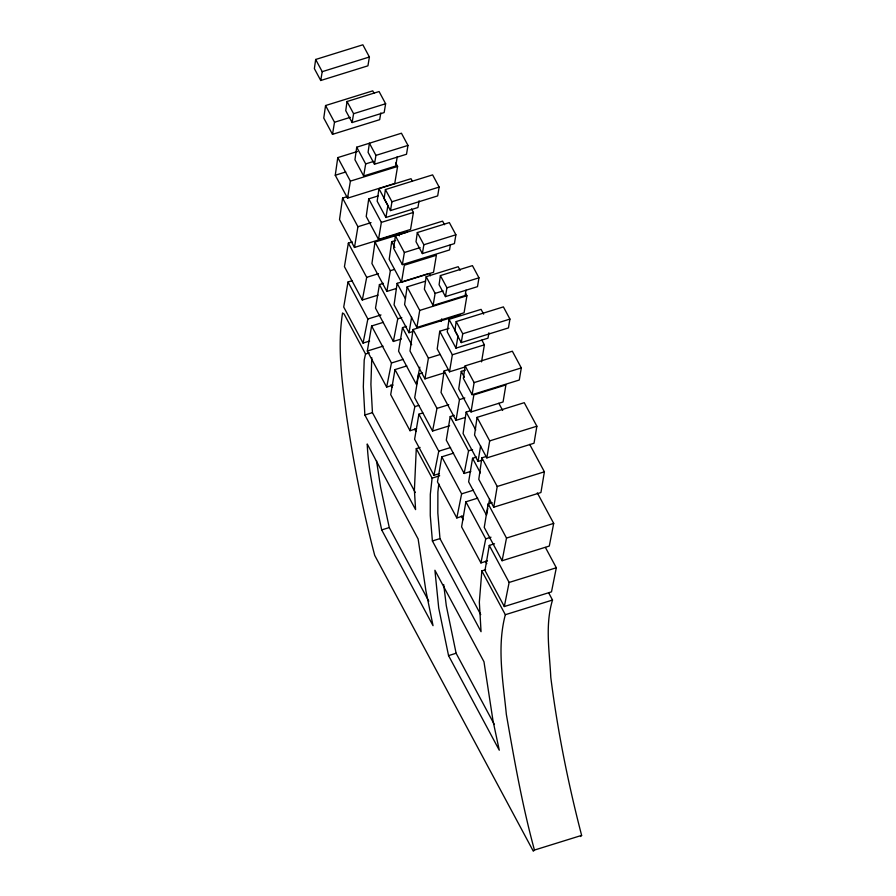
<?xml version="1.0" encoding="UTF-8"?>
<svg xmlns="http://www.w3.org/2000/svg" width="896" height="896" viewBox="0 0 896 896"><rect width="100%" height="100%" fill="white"/><g stroke="black" fill="none" stroke-linecap="round" stroke-linejoin="round"><path stroke-width="1.34" d="M371.773 357.672L370.91 384.474L372.445 412.653L415.262 492.509M420.067 447.44L416.282 448.627L414.4 490.067L415.587 509.611L364.862 415.016L363.328 386.826L364.202 360.024L365.546 354.01L344.12 314.048L342.541 312.973C337.254 347.077 341.992 381.506 346.472 415.397C353.371 462.515 362.622 509.309 374.707 555.386L533.322 851.2L534.442 850.069L581.627 835.397C568.154 783.462 557.536 730.654 550.794 677.41C549.562 651.65 544.858 625.218 552.518 600.04L548.61 592.738M485.621 569.71L481.835 570.886L479.338 602.134L481.051 631.691L432.398 540.96L430.259 515.402L430.304 494.379L432.107 478.139L416.282 448.627M438.782 483.907L437.886 492.027L437.83 513.05L439.981 538.608L480.738 614.622M315.672 59.472L314.373 68.622L320.734 80.494L367.931 65.822L369.398 56.997L362.858 44.8L315.672 59.472L322.213 71.669L320.734 80.494M374.024 93.251L372.747 90.866L325.55 105.538L323.77 118.07L332.494 134.344L379.68 119.672L380.811 112.952M395.696 162.926L397.589 166.454L394.744 183.49L347.547 198.162L335.261 175.246L337.781 157.595L357.437 151.48M347.043 101.506L345.744 110.656L352.117 122.539L384.16 112.571L385.627 103.746L379.086 91.549L347.043 101.506L353.584 113.702L352.117 122.539M347.816 196.448L342.574 198.083L339.517 219.565L354.469 247.453L401.654 232.781M374.461 164.214L375.939 155.378L369.398 143.192L368.088 152.331L374.461 164.214L406.504 154.246L407.982 145.421L401.442 133.224L356.72 147.19L354.939 159.723L363.664 175.997L395.707 166.029L397.275 156.621M378.09 195.944L368.738 198.856L366.218 216.507L378.515 239.422L410.558 229.454L413.403 212.419L411.51 208.891M412.294 181.104L411.006 178.707L378.963 188.675L377.182 201.208L385.907 217.47L417.95 207.514L419.07 200.794M407.03 232.098L374.987 242.054L371.93 263.536L386.882 291.424L396.222 288.512M385.414 189.549L384.115 198.699L390.477 210.571L437.674 195.899L439.152 187.074L432.611 174.877L385.414 189.549L391.955 201.746L390.477 210.571M395.718 240.453L391.709 241.696L389.189 259.347L401.486 282.262L433.53 272.294L436.374 255.259L404.331 265.227L401.486 282.262M444.517 224.717L442.59 221.133L395.405 235.805L393.624 248.338L402.338 264.611L449.534 249.939L450.43 244.563M427.84 273.795L397.13 283.349L394.072 304.83L409.024 332.718L413.022 331.464M425.454 281.187L407.109 286.888L404.589 304.539L416.875 327.454L464.072 312.782L466.917 295.747L465.651 293.395M417.312 232.557L416.013 241.696L422.374 253.579L454.418 243.611L455.896 234.786L449.355 222.589L417.312 232.557L423.853 244.754L422.374 253.579M460.242 314.843L413.045 329.515L409.987 350.997L424.939 378.874L444.595 372.77M460.118 270.301L458.203 266.717L426.16 276.685L424.368 289.218L433.093 305.48L465.136 295.523L466.032 290.147M440.384 275.587L439.085 284.738L445.458 296.61L477.501 286.653L478.968 277.816L472.427 265.63L440.384 275.587L446.925 287.784L445.458 296.61M449.075 328.35L439.734 331.251L437.214 348.902L449.501 371.818L465.528 366.834M483.627 314.138L481.074 309.366L449.03 319.334L447.238 331.867L455.963 348.13L488.006 338.173L488.902 332.797M448.112 369.723L444.114 370.966L441.045 392.448L455.997 420.336L465.349 417.424M456.198 321.563L454.899 330.702L461.261 342.586L508.458 327.914L509.936 319.088L503.395 306.891L456.198 321.563L462.739 333.76L461.261 342.586M465.248 370.138L461.25 371.381L458.73 389.032L471.016 411.947L503.059 401.979L505.904 384.944L473.861 394.912L471.016 411.947M465.147 365.882L463.366 378.414L472.091 394.688L519.277 380.016L521.304 367.92L512.344 351.21L465.147 365.882L474.107 382.592L472.091 394.688M471.486 410.402L466.144 412.059L463.086 433.541L478.038 461.429L482.048 460.186M477.064 417.357L474.544 434.997L486.83 457.912L534.027 443.24L536.872 426.216L524.25 402.685L477.064 417.357L489.675 440.888L486.83 457.912M485.789 456.624L481.858 457.845L478.789 479.326L493.752 507.203L540.938 492.531L544.398 471.811L529.682 444.36M332.494 134.344L334.51 122.248L325.55 105.538M347.547 198.162L350.392 181.126L337.781 157.595M352.285 241.909L348.354 243.13L344.434 266.683L362.298 300.003L378.034 295.109M363.664 175.997L365.68 163.901L356.72 147.19M354.469 247.453L357.93 226.722L342.574 198.083M378.515 239.422L381.36 222.387L368.738 198.856M385.907 217.47L387.923 205.386L378.963 188.675M383.421 283.338L379.422 284.581L375.502 308.134L393.366 341.454L401.374 338.968M386.882 291.424L390.342 270.693L374.987 242.054M402.338 264.611L404.365 252.515L395.405 235.805M406.504 326.379L402.494 327.622L398.574 351.176L416.438 384.485L419.81 367.158M409.024 332.718L411.622 317.162M416.875 327.454L419.72 310.419L407.109 286.888M422.554 372.949L418.622 374.17L414.702 397.723L432.566 431.043L449.613 425.746M433.093 305.48L435.12 293.395L426.16 276.685M424.939 378.874L428.4 358.154L413.045 329.515M441.28 321.451L441.717 318.864M449.501 371.818L452.346 354.782L439.734 331.251M455.963 348.13L457.979 336.034L449.03 319.334M454.205 415.352L450.206 416.595L446.286 440.149L464.15 473.469L470.826 471.397M455.997 420.336L459.469 399.605L444.114 370.966M481.544 361.861L484.389 344.826L481.869 340.11M476.56 457.027L472.55 458.27L468.63 481.824L486.494 515.144L487.794 508.48M478.038 461.429L480.637 445.883M492.094 502.634L488.152 503.854L484.243 527.408L502.107 560.728L549.293 546.056L553.694 523.398L537.309 492.856M493.752 507.203L497.213 486.483L481.858 457.845M351.949 280.75L348.018 281.982L343.717 307.037L363.059 343.09L369.611 341.062M393.198 385.067L386.646 387.094L367.315 351.042L371.605 325.987L383.41 322.314M406.795 365.926L394.99 369.6L390.701 394.654L410.032 430.718L416.595 428.68M422.834 412.966L418.902 414.187L414.613 439.242L433.944 475.306L439.186 473.67M453.566 453.163L441.773 456.837L437.472 481.891L456.814 517.944L463.366 515.917M477.68 498.142L465.886 501.805L461.597 526.87L480.928 562.923L487.48 560.885M494.514 543.794L489.272 545.418L484.982 570.483L504.314 606.536L551.499 591.864L556.315 567.773L545.429 547.467M362.298 300.003L366.699 277.346L348.354 243.13M393.366 341.454L397.768 318.797L379.422 284.581M432.566 431.043L436.968 408.386L418.622 374.17M464.15 473.469L468.552 450.811L450.206 416.595M488.309 505.814L489.608 499.15M502.107 560.728L506.498 538.07L488.152 503.854M363.059 343.09L367.864 318.998L348.018 281.982M386.646 387.094L391.462 363.003L371.605 325.987M410.032 430.718L414.848 406.627L394.99 369.6M433.944 475.306L438.76 451.214L418.902 414.187M456.814 517.944L461.619 493.853L441.773 456.837M480.928 562.923L485.733 538.832L465.886 501.805M504.314 606.536L509.13 582.445L489.272 545.418M481.835 570.886L505.333 614.712C496.686 647.259 503.149 681.408 506.341 714.37C514.27 759.875 522.278 805.47 534.442 850.069M580.507 836.528L581.627 835.397M322.213 71.669L369.398 56.997M353.584 113.702L385.627 103.746M334.51 122.248L350.246 117.354M375.939 155.378L407.982 145.421M365.68 163.901L373.699 161.403M335.261 175.246L345.744 171.976M350.392 181.126L397.589 166.454M391.955 201.746L439.152 187.074M357.93 226.722L371.034 222.645M381.36 222.387L413.403 212.419M423.853 244.754L455.896 234.786M404.365 252.515L420.09 247.621M366.699 277.346L378.493 273.672M390.342 270.693L394.352 269.45M446.925 287.784L478.968 277.816M435.12 293.395L443.128 290.898M367.864 318.998L380.979 314.933M419.72 310.419L466.917 295.747M397.768 318.797L401.766 317.554M367.315 351.042L383.051 346.147M365.546 354.01L369.331 352.834M462.739 333.76L509.936 319.088M391.462 363.003L403.256 359.341M428.4 358.154L440.194 354.48M452.346 354.782L484.389 344.826M364.862 415.016L372.445 412.653M474.107 382.592L521.304 367.92M414.848 406.627L418.779 405.406M459.469 399.605L464.811 397.947M436.968 408.386L448.762 404.712M438.76 451.214L450.554 447.541M489.675 440.888L536.872 426.216M468.552 450.811L472.55 449.568M432.107 478.139L439.678 475.776M461.619 493.853L473.424 490.19M497.213 486.483L544.398 471.811M381.696 529.917L433.037 625.677L425.914 590.89L418.141 538.978L367.214 443.99C368.458 473.077 375.738 501.536 381.696 529.917L389.267 527.565L428.77 601.227M432.398 540.96L439.981 538.608M485.733 538.832L490.986 537.197M506.498 538.07L553.694 523.398M509.13 582.445L556.315 567.773M505.333 614.712L552.518 600.04M448.549 655.614L499.274 750.21L493.035 720.922L483.974 661.741L434.907 570.248L438.726 608.082L448.549 655.614L456.12 653.262L494.334 724.517M429.173 273.381L430.45 275.766M498.826 403.301L502.667 410.458M398.171 233.341L399.482 235.794M391.709 241.696L394.867 247.576M461.25 371.381L464.397 377.261M397.13 283.349L405.451 298.861M466.144 412.059L475.742 429.957M402.494 327.622L411.667 344.725M472.55 458.27L480.413 472.942M390.914 384.832L392.224 387.285M414.624 429.061L415.946 431.525M461.272 516.051L463.232 519.714M485.486 561.21L486.797 563.651M456.12 653.262L446.298 605.73L443.688 584.517M389.267 527.565L380.587 487.178L376.477 460.544"/></g></svg>
